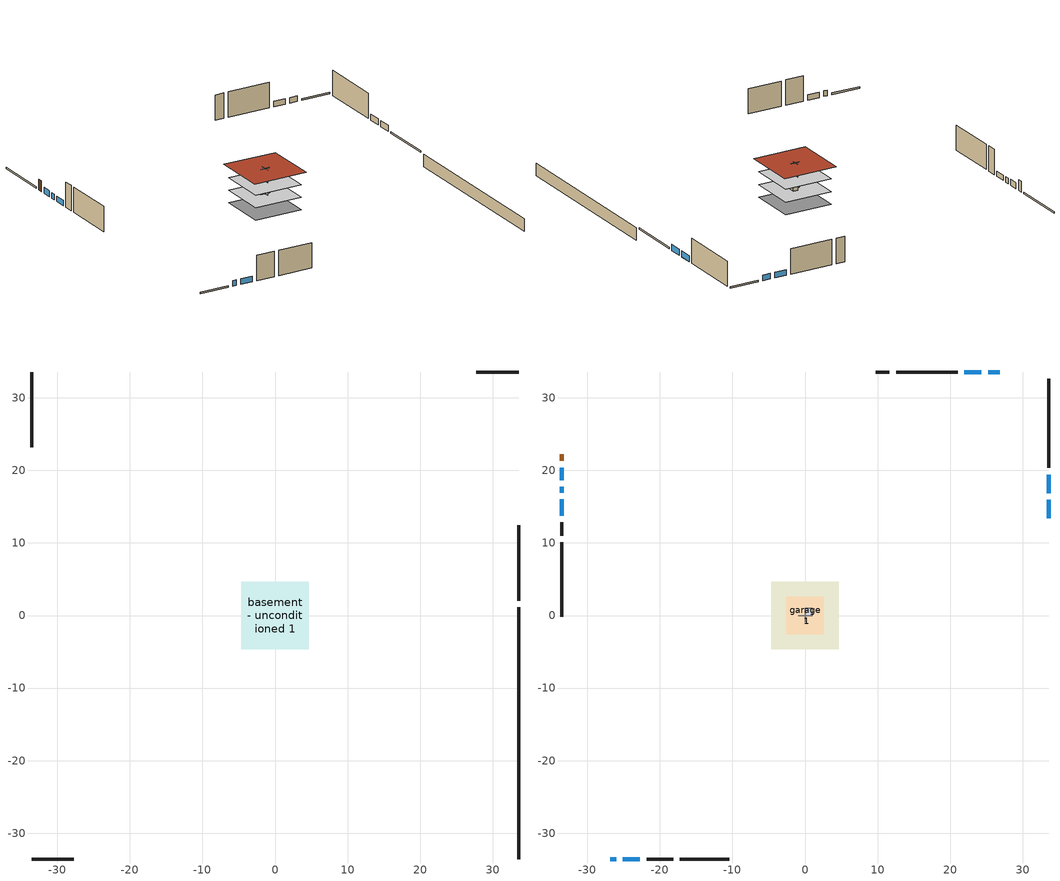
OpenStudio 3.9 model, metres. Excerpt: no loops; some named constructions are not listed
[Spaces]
basement - unconditioned 1
 floor foundation (Slab2 construction): -4.69,-4.69 -4.69,4.69 4.69,4.69 4.69,-4.69 z-2.13
 wall outside (RimJoist1 construction): 33.56,2.05 33.56,12.45 z0.3:0.61
 wall outside (RimJoist2 construction): -33.56,-33.56 -27.77,-33.56 z0.3:0.61
 wall outside (RimJoist3 construction): -33.56,33.56 -33.56,23.17 z0.3:0.61
 wall outside (RimJoist4 construction): 33.56,33.56 27.77,33.56 z0.3:0.61
 wall foundation (FoundationWall1 construction): 33.56,-33.56 33.56,1.12 z-2.13:0.3
conditioned space 1
 floor to basement - unconditioned 1 (Floor1 construction): -4.69,-4.69 -4.69,4.69 4.69,4.69 4.69,-4.69 z0.3
 floor to garage 1 (Floor2 construction): -2.59,-2.59 -2.59,2.59 2.59,2.59 2.59,-2.59 z0.3
 floor adiabatic (AdiabaticFloorConstruction): -4.69,-4.69 -4.69,4.69 4.69,4.69 4.69,-4.69 z2.74
 wall outside (Wall3 construction): 33.56,20.35 33.56,32.63 z0.3:5.18
 wall outside (Wall4 construction): -17.24,-33.56 -10.42,-33.56 z0.3:5.18
 wall outside (Wall7 construction): -33.56,10.08 -33.56,-0.16 z0.3:5.18
 wall outside (Wall8 construction): 21.03,33.56 12.54,33.56 z0.3:5.18
 wall outside (AdiabaticWallConstruction): 33.56,13.38 33.56,15.94 / 33.56,16.86 33.56,19.42 / -33.56,20.4 -33.56,18.65 z0.3:1.46; -26.84,-33.56 -26.05,-33.56 / -33.56,17.73 -33.56,16.94 z0.3:1.37; -25.12,-33.56 -22.75,-33.56 / 26.84,33.56 25.25,33.56 / 24.33,33.56 21.96,33.56 z0.3:1.34; -33.56,16.01 -33.56,13.77 z0.3:1.31
 wall outside (AdiabaticWallConstruction 1): -33.56,22.24 -33.56,21.32 z0.3:2.34
 wall to garage 1 (Wall5 construction): 0,0.91 0,-0.91 z0.3:5.18
 wall to garage 1 (Wall6 construction): -0.91,0 0.91,0 z0.3:5.18
 window (WindowConstruction): 33.56,13.38 33.56,15.93 z0.3:1.46
 window (WindowConstruction 1): 33.56,16.86 33.56,19.42 z0.3:1.46
 window (WindowConstruction 2): -26.84,-33.56 -26.05,-33.56 z0.3:1.37
 window (WindowConstruction 3): -25.12,-33.56 -22.75,-33.56 z0.3:1.34
 window (WindowConstruction 4): -33.56,20.4 -33.56,18.66 z0.3:1.46
 window (WindowConstruction 5): -33.56,17.73 -33.56,16.94 z0.3:1.37
 window (WindowConstruction 6): -33.56,16.01 -33.56,13.77 z0.3:1.31
 window (WindowConstruction 7): 26.84,33.56 25.26,33.56 z0.3:1.34
 window (WindowConstruction 8): 24.33,33.56 21.96,33.56 z0.3:1.34
 door (Door): -33.56,22.24 -33.56,21.33 z0.3:2.34
 ceiling adiabatic (AdiabaticFloorConstruction): 4.69,-4.69 4.69,4.69 -4.69,4.69 -4.69,-4.69 z2.74
 roof outside (Roof1 construction): -5.35,5.35 -5.35,-5.35 5.35,-5.35 5.35,5.35 z5.18
garage 1
 floor foundation (Slab1 construction): -2.59,-2.59 -2.59,2.59 2.59,2.59 2.59,-2.59 z0
 wall outside (Wall1 construction): -21.82,-33.56 -18.17,-33.56 z0.3:5.18
 wall outside (Wall2 construction): -33.56,12.84 -33.56,11.01 z0.3:5.18
 wall outside (Wall9 construction): 11.61,33.56 9.79,33.56 z0.3:5.18
central ac and furnace airloop ret air space
 floor adiabatic (AdiabaticConst): 0,0 0,1 1,1 1,0 z0
 wall adiabatic (AdiabaticConst): 0,1 0,0 1,0 1,1 0,1 z0:1
 ceiling adiabatic (AdiabaticConst): 1,0 1,1 0,1 0,0 z1
[Material] Roughness=Rough
Name | Thickness {m} | Conductivity {W/m-K} | Density {kg/m3} | Specific Heat {J/kg-K} | Thermal Absorptance | Solar Absorptance | Visible Absorptance
osb sheathing 0.75 in. | 0.01905 | 0.115458 | 512.64 | 1214.23 | 0.9 | 0.7 | 0.7
gypsum board | 0.0127 | 0.160291 | 801 | 837.4 | 0.9 | 0.6 | 0.6
osb sheathing 0.5 in. 1; osb sheathing 0.5 in. 2 | 0.0127 | 0.115458 | 512.64 | 1214.23
wall stud and cavity 2 | 0.1397 | 0.506836 | 139.0536 | 1170.24 | 0.9 | 0.7 | 0.7
floor stud and cavity | 0.1397 | 0.923637 | 92.3553 | 1139.71 | 0.9 | 0.7 | 0.7
floor covering | 0.0127 | 0.0433444 | 54.468 | 1339.84 | 0.9 | 0.6 | 0.6
[Construction]
Wall5 construction Reversed: gypsum board, wall stud and cavity 2, osb sheathing 0.5 in. 1
Wall6 construction Reversed: gypsum board, wall stud and cavity 2, osb sheathing 0.5 in. 2
Floor1 construction Reversed: floor covering, osb sheathing 0.75 in., floor stud and cavity
[EnergyManagementSystem:Subroutine]
central_ac_and_furnace_airloop_0_duct_subroutine: Set AH_MFR = central_ac_and_furnace_airloop_AH_MFR / 1; If AH_MFR > 0; Set AH_Tout = central_ac_and_furnace_airloop_AH_Tout; Set AH_Wout = central_ac_and_furnace_airloop_AH_Wout; Set RA_T = central_ac_and_furnace_airloop_RA_T; Set RA_W = central_ac_and_furnace_airloop_Ra_W; Set Fan_RTF = central_ac_and_furnace_airloop_Fan_RTF; Set DZ_T = central_ac_and_furnace_airloop_0_DZ_T; Set DZ_W = central_ac_and_furnace_airloop_0_DZ_W; Set AH_VFR = central_ac_and_furnace_airloop_AH_VFR / 1; Set h_SA = (@HFnTdbW AH_Tout AH_Wout); Set h_RA = (@HFnTdbW RA_T RA_W); Set h_fg = (@HfgAirFnWTdb AH_Wout AH_Tout); Set h_DZ = (@HFnTdbW DZ_T DZ_W); Set air_cp = 1006.0; Set f_sup = 0.133; Set f_ret = 0.067; Set sup_lk_mfr = f_sup * AH_MFR; Set ret_lk_mfr = f_ret * AH_MFR; Set SupTotLkToCond = sup_lk_mfr*(h_RA - h_SA); Set SupLatLkToCond = sup_lk_mfr*h_fg*(RA_W-AH_Wout); Set SupSensLkToCond = SupTotLkToCond-SupLatLkToCond; Set supply_ua = 136.917; Set eTm = 0-((Fan_RTF/(AH_MFR*air_cp))*supply_ua); Set t_sup = DZ_T+((AH_Tout-DZ_T)*(@Exp eTm)); Set SupCondToCond = AH_MFR*air_cp*(t_sup-AH_Tout); Set SupCondToDZ = 0-SupCondToCond; Set return_ua = 50.71; Set eTm = 0-((Fan_RTF/(AH_MFR*air_cp))*return_ua); Set t_ret = DZ_T+((RA_T-DZ_T)*(@Exp eTm)); Set RetCondToRP = AH_MFR*air_cp*(t_ret-RA_T); Set RetCondToDZ = 0-RetCondToRP; Set RetLatLkToRP = 0; Set RetSensLkToRP = ret_lk_mfr*air_cp*(DZ_T-RA_T); Set SupTotLkToDZ = sup_lk_mfr*(h_SA-h_DZ); Set SupLatLkToDZ = sup_lk_mfr*h_fg*(AH_Wout-DZ_W); Set SupSensLkToDZ = SupTotLkToDZ-SupLatLkToDZ; Set FracOutsideToCond = 0.5; Set FracOutsideToDZ = 0.0; Set FracCondToOutside = 0.0; Set FracDZToOutside = 0.5; Set FracDZToCond = 0.5; Set FracCondToDZ = 0.0; Set lk_imbal_vfr = @ABS(f_sup - f_ret) * AH_VFR; Set ImbalLkCondToDZ = lk_imbal_vfr * FracCondToDZ; Set ImbalLkDZToCond = lk_imbal_vfr * FracDZToCond; Set ImbalLkOutsideToCond = lk_imbal_vfr * FracOutsideToCond; Set ImbalLkOutsideToDZ = lk_imbal_vfr * FracOutsideToDZ; Set ImbalLkCondToOutside = lk_imbal_vfr * FracCondToOutside; Set ImbalLkDZToOutside = lk_imbal_vfr * FracDZToOutside; Else; Set SupLatLkToCond = 0; Set SupSensLkToCond = 0; Set SupCondToCond = 0; Set RetCondToRP = 0; Set RetLatLkToRP = 0; Set RetSensLkToRP = 0; Set RetCondToDZ = 0; Set SupCondToDZ = 0; Set SupLatLkToDZ = 0; Set SupSensLkToDZ = 0; Set ImbalLkCondToDZ = 0; Set ImbalLkDZToCond = 0; Set ImbalLkOutsideToCond = 0; Set ImbalLkOutsideToDZ = 0; Set ImbalLkCondToOutside = 0; Set ImbalLkDZToOutside = 0; EndIf; Set central_ac_and_furnace_airloop_0_SupLatLkToCond = SupLatLkToCond; Set central_ac_and_furnace_airloop_0_SupSensLkToCond = SupSensLkToCond; Set central_ac_and_furnace_airloop_0_SupCondToLv = SupCondToCond; Set central_ac_and_furnace_airloop_0_RetCondToRP = RetCondToRP; Set central_ac_and_furnace_airloop_0_RetLatLkToRP = RetLatLkToRP; Set central_ac_and_furnace_airloop_0_RetSensLkToRP = RetSensLkToRP; Set central_ac_and_furnace_airloop_0_RetCondToDZ = RetCondToDZ; Set central_ac_and_furnace_airloop_0_SupCondToDZ = SupCondToDZ; Set central_ac_and_furnace_airloop_0_SupLatLkToDZ = SupLatLkToDZ; Set central_ac_and_furnace_airloop_0_SupSensLkToDZ = SupSensLkToDZ; Set central_ac_and_furnace_airloop_0_ZoneMixCondToDZ = ImbalLkCondToDZ; Set central_ac_and_furnace_airloop_0_ZoneMixDZToCond = ImbalLkDZToCond; Set central_ac_and_furnace_airloop_0_DuctImbalLkSupFanEquivCond = ImbalLkCondToOutside; Set central_ac_and_furnace_airloop_0_DuctImbalLkExhFanEquivCond = ImbalLkOutsideToCond; Set central_ac_and_furnace_airloop_0_DuctImbalLkSupFanEquivDZ = ImbalLkDZToOutside; Set central_ac_and_furnace_airloop_0_DuctImbalLkExhFanEquivDZ = ImbalLkOutsideToDZ
[Schedule:Ruleset]
Name | Default Day Schedule
cooling season schedule | cooling season schedule default day
natural vent schedule | natural vent schedule default day
[Schedule:Day]
cooling season schedule default day; cooling season schedule day; cooling season schedule day 2; natural vent schedule default day: 24, 0, 0
cooling season schedule day 1; natural vent schedule day: 24, 0, 1
[Schedule:Rule] Apply Monday=Yes; Apply Wednesday=Yes; Apply Friday=Yes; Date Specification Type=DateRange; Start Day=1
Name | Schedule Ruleset | Rule Order | Day Schedule | Apply Sunday | Apply Tuesday | Apply Thursday | Apply Saturday | Start Month | End Month | End Day
cooling season schedule allday rule | cooling season schedule | 2 | cooling season schedule day | Yes | Yes | Yes | Yes | 1 | 5 | 31
cooling season schedule allday rule 1 | cooling season schedule | 1 | cooling season schedule day 1 | Yes | Yes | Yes | Yes | 6 | 9 | 30
cooling season schedule allday rule 2 | cooling season schedule | 0 | cooling season schedule day 2 | Yes | Yes | Yes | Yes | 10 | 12 | 31
natural vent schedule rule | natural vent schedule | 0 | natural vent schedule day | No | No | No | No | 1 | 12 | 31
[Schedule:File] External File=External File 1; Rows to Skip at Top=1; Number of Hours of Data=8760; Interpolate to Timestep=Yes; Minutes per Item=15; Translate File With Relative Path=Yes
Name | Column Number
hot_water_fixtures | 13
hot_water_clothes_washer | 9
hot_water_dishwasher | 7
